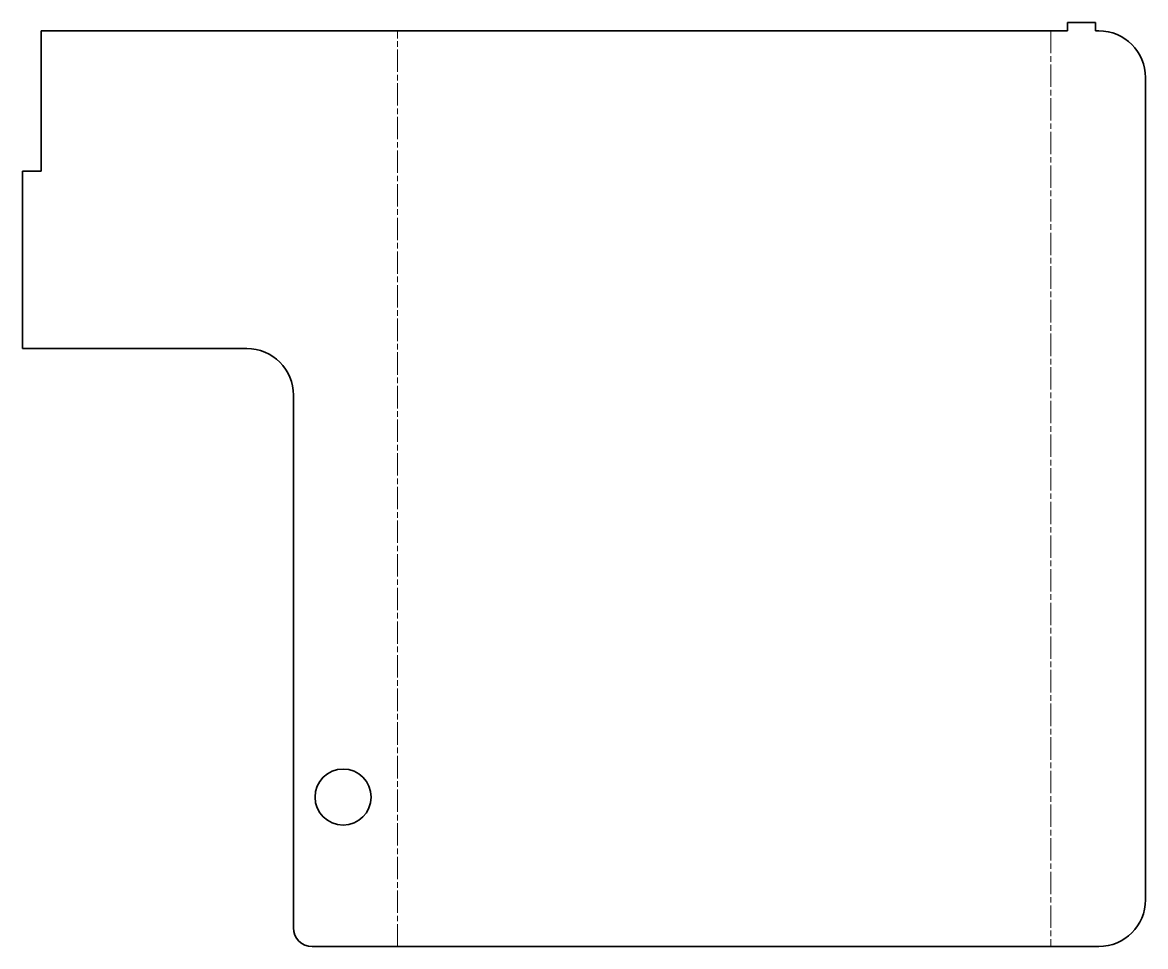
# Model space of a CAD drawing. Header units: inches. Extents: x 0 to 120, y 0 to 99.
import ezdxf

# ---------------------------------------------------------------- set-up
doc = ezdxf.new("R2010")
doc.units = ezdxf.units.IN
doc.header["$MEASUREMENT"] = 0
doc.linetypes.add('Chain', pattern=[13.68, 9.12, -1.14, 2.28, -1.14])
doc.layers.add('SIMUMAK Bend Centerline (ISO)', color=7, linetype='Chain', lineweight=9)
doc.layers.add('SIMUMAK Visible (ISO)', color=7, linetype='Continuous', lineweight=35)

# ---------------------------------------------------------------- blocks, each defined once
blk = doc.blocks.new('AMB-04-TALAMA01_Sheet_5_AMB-04-TALAMA01 (desplegada)')
at = {"layer": 'SIMUMAK Bend Centerline (ISO)', "ltscale": 0.263158}
for p, q in [((-19.96, -49.45), (-19.96, 48.55)), ((49.95, 48.55), (49.95, -49.45))]:
    blk.add_line(p, q, dxfattribs=at)
at = {"layer": 'SIMUMAK Visible (ISO)'}
for p, q in [((51.75, 49.45), (51.75, 48.55)), ((54.75, 49.45), (51.75, 49.45)), ((54.75, 48.55), (54.75, 49.45)), ((-58.09, 33.55), (-58.09, 48.55)), ((-58.09, 48.55), (51.75, 48.55)), ((54.75, 48.55), (55.09, 48.55)), ((60.09, 43.55), (60.09, -44.45)), ((-58.09, 33.55), (-60.09, 33.55)), ((-60.09, 33.55), (-60.09, 14.55)), ((-60.09, 14.55), (-36.09, 14.55)), ((-31.09, 9.55), (-31.09, -47.45)), ((55.09, -49.45), (-29.09, -49.45))]:
    blk.add_line(p, q, dxfattribs=at)
blk.add_circle((-25.78, -33.45), 3, dxfattribs=at)
at = {"layer": 'SIMUMAK Visible (ISO)', "extrusion": (0, 0, -1)}
for centre, radius, start, end in [((-55.09, 43.55), 5, 90, 180), ((-55.09, -44.45), 5, 180, 270), ((29.09, -47.45), 2, 270, 0)]:
    blk.add_arc(centre, radius, start, end, dxfattribs=at)
at = {"layer": 'SIMUMAK Visible (ISO)'}
blk.add_arc((-36.09, 9.55), 5, 0, 90, dxfattribs=at)

msp = doc.modelspace()

# ---------------------------------------------------------------- block references
msp.add_blockref('AMB-04-TALAMA01_Sheet_5_AMB-04-TALAMA01 (desplegada)', (60.09, 49.45))

doc.saveas('drawing.dxf')
